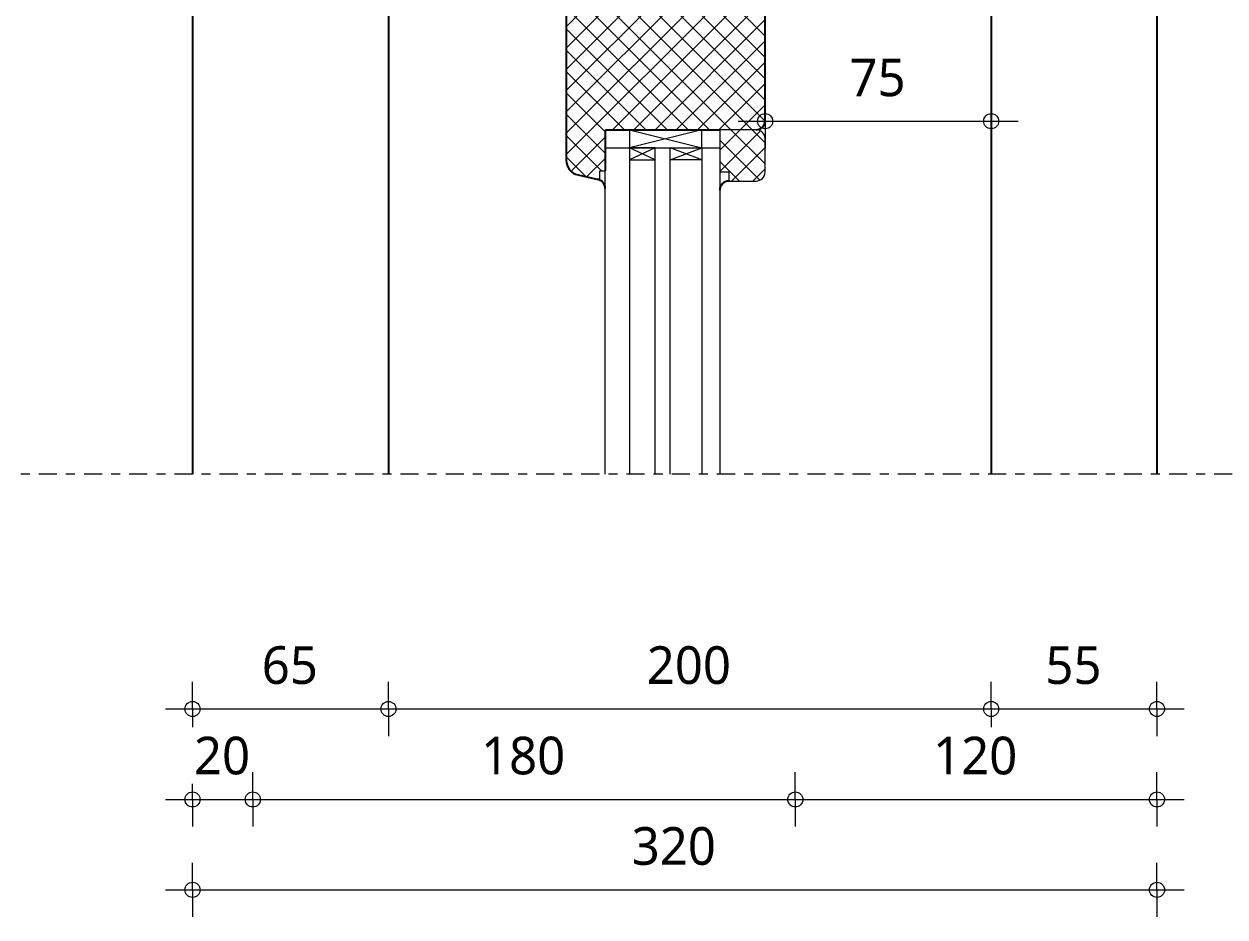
# Model space of a CAD drawing. Header units: millimetres. Extents: x -435 to 27166, y -19117 to 26500.
# Drawn here: x 7358.2 to 7756.7, y -10774.3 to -10478 of the extents above; entities that cross this region are included whole.
import ezdxf

# ---------------------------------------------------------------- set-up
doc = ezdxf.new("R2010")
doc.units = ezdxf.units.MM
doc.linetypes.add('MV_center', pattern=[15, 6, -3, 3, -3])
doc.linetypes.add('MV_stramien', pattern=[16, 8, -4, 0, -4])
for name, color, linetype, lineweight in [('A-ANNO-DIMS', 211, 'Continuous', 13), ('A-ANNO-DIMS-5', 211, 'Continuous', 13), ('A-DETL', 90, 'Continuous', 13), ('A-DETL-GENF', 92, 'Continuous', 18)]:
    doc.layers.add(name, color=color, linetype=linetype, lineweight=lineweight)
doc.styles.add('Segoe UI_3', font='segoeui.ttf', dxfattribs={"height": 12.5})
doc.dimstyles.new('2_5_mm_5', dxfattribs={"dimscale": 304.8, "dimtxt": 13.092049, "dimasz": 0.016404, "dimexe": 0.029528, "dimexo": 0.0625, "dimgap": 0.014764, "dimtad": 1, "dimdec": 0, "dimzin": 0, "dimdsep": 46, "dimtxsty": 'Segoe UI_3', "dimblk1": 'DOTBLANK', "dimblk2": 'DOTBLANK', "dimsah": 1, "dimcen": 0.09, "dimdle": 0.029528, "dimazin": 0, "dimtfac": 1, "dimtdec": 4, "dimtix": 1, "dimtmove": 0, "dimatfit": 3, "dimfxl": 0.029528, "dimfxlon": 1, "dimtvp": 1, "dimtfill": 1, "dimtolj": 1, "dimtzin": 0, "dimarcsym": 2})
pattern_1 = [(45, (0, 0), (-3.535534, 3.535534), []), (135, (0, 0), (-3.535534, -3.535534), [])]

# ---------------------------------------------------------------- blocks, each defined once
blk = doc.blocks.new('31 driedubbel_glas - HR___-V152-Details Appartement')
at = {"layer": 'A-DETL-GENF', "lineweight": 13}
for p, q in [((58.95, 38), (167.21, 38)), ((167.21, 38), (167.21, 30)), ((167.21, 30), (58.95, 30)), ((167.21, 30), (163.21, 30)), ((167.21, 21.5), (163.21, 30)), ((163.21, 21.5), (167.21, 30)), ((163.21, 30), (163.21, 21.5)), ((167.21, 21.5), (167.21, 30)), ((58.95, 21.5), (167.21, 21.5)), ((167.21, 21.5), (167.21, 0)), ((58.95, 16.5), (167.21, 16.5)), ((163.21, 6), (163.21, 16.5)), ((163.21, 16.5), (167.21, 6)), ((163.21, 6), (167.21, 16.5)), ((167.21, 6), (58.95, 6)), ((167.21, 0), (58.95, 0))]:
    blk.add_line(p, q, dxfattribs=at)
blk = doc.blocks.new('33 sparing - Type 1-4933712-Details Appartement')
at = {"layer": 'A-DETL-GENF'}
for p, q in [((0, 0), (0, -6)), ((24, 0), (0, 0)), ((0, -6), (24, 0)), ((24, -6), (0, 0)), ((24, -6), (24, 0)), ((0, -6), (24, -6))]:
    blk.add_line(p, q, dxfattribs=at)
blk = doc.blocks.new('NLRS_00_DI_maskeer - Type 1-4234997-Details Appartement')
at = {"layer": 'A-DETL-GENF', "linetype": 'MV_center'}
blk.add_line((420, 0), (-100, 0), dxfattribs=at)
blk = doc.blocks.new('DIMBLOCK561-Details Appartement')
at = {"layer": 'A-ANNO-DIMS-5'}
for p, q in [((7414.14, -10705.28), (7414.14, -10696.28)), ((7479.14, -10705.28), (7479.14, -10696.28)), ((7405.14, -10705.28), (7479.14, -10705.28)), ((7414.14, -10705.28), (7414.14, -10714.28)), ((7479.14, -10705.28), (7479.14, -10714.28))]:
    blk.add_line(p, q, dxfattribs=at)
for centre in [(7414.14, -10705.28), (7479.14, -10705.28)]:
    blk.add_circle(centre, 2.5, dxfattribs=at)
at = {"layer": 'A-ANNO-DIMS-5', "color": 0, "insert": (7437.12, -10684.47), "char_height": 12.5, "width": 22.8516, "attachment_point": 1, "line_spacing_factor": 1.142579, "style": 'Segoe UI_3', "bg_fill": 3, "box_fill_scale": 1.25, "bg_fill_color": 9, "bg_fill_true_color": 13158600, "bg_fill_transparency": 0}
blk.add_mtext('65', dxfattribs=at)
blk = doc.blocks.new('_DotBlank')
at = {"color": 0, "linetype": 'ByBlock', "lineweight": -2}
blk.add_line((-0.5, 0), (-1, 0), dxfattribs=at)
blk.add_circle((0, 0), 0.5, dxfattribs=at)
blk = doc.blocks.new('DIMBLOCK562-Details Appartement')
at = {"layer": 'A-ANNO-DIMS-5'}
for p, q in [((7479.14, -10705.28), (7479.14, -10696.28)), ((7679.14, -10705.28), (7679.14, -10696.28)), ((7479.14, -10705.28), (7679.14, -10705.28)), ((7479.14, -10705.28), (7479.14, -10714.28)), ((7679.14, -10705.28), (7679.14, -10714.28))]:
    blk.add_line(p, q, dxfattribs=at)
for centre in [(7479.14, -10705.28), (7679.14, -10705.28)]:
    blk.add_circle(centre, 2.5, dxfattribs=at)
at = {"layer": 'A-ANNO-DIMS-5', "color": 0, "insert": (7564.86, -10684.47), "char_height": 12.5, "width": 34.2774, "attachment_point": 1, "line_spacing_factor": 1.142579, "style": 'Segoe UI_3', "bg_fill": 3, "box_fill_scale": 1.25, "bg_fill_color": 9, "bg_fill_true_color": 13158600, "bg_fill_transparency": 0}
blk.add_mtext('200', dxfattribs=at)
blk = doc.blocks.new('DIMBLOCK563-Details Appartement')
at = {"layer": 'A-ANNO-DIMS-5'}
for p, q in [((7679.14, -10705.28), (7679.14, -10696.28)), ((7734.14, -10705.28), (7734.14, -10696.28)), ((7679.14, -10705.28), (7743.14, -10705.28)), ((7679.14, -10705.28), (7679.14, -10714.28)), ((7734.14, -10705.28), (7734.14, -10714.28))]:
    blk.add_line(p, q, dxfattribs=at)
for centre in [(7679.14, -10705.28), (7734.14, -10705.28)]:
    blk.add_circle(centre, 2.5, dxfattribs=at)
at = {"layer": 'A-ANNO-DIMS-5', "color": 0, "insert": (7697.12, -10684.47), "char_height": 12.5, "width": 22.8516, "attachment_point": 1, "line_spacing_factor": 1.142579, "style": 'Segoe UI_3', "bg_fill": 3, "box_fill_scale": 1.25, "bg_fill_color": 9, "bg_fill_true_color": 13158600, "bg_fill_transparency": 0}
blk.add_mtext('55', dxfattribs=at)
blk = doc.blocks.new('DIMBLOCK564-Details Appartement')
at = {"layer": 'A-ANNO-DIMS-5'}
for p, q in [((7414.14, -10735.28), (7414.14, -10726.28)), ((7434.14, -10735.28), (7434.14, -10726.28)), ((7405.14, -10735.28), (7434.14, -10735.28)), ((7414.14, -10735.28), (7414.14, -10744.28)), ((7434.14, -10735.28), (7434.14, -10744.28))]:
    blk.add_line(p, q, dxfattribs=at)
for centre in [(7414.14, -10735.28), (7434.14, -10735.28)]:
    blk.add_circle(centre, 2.5, dxfattribs=at)
at = {"layer": 'A-ANNO-DIMS-5', "color": 0, "insert": (7414.62, -10714.47), "char_height": 12.5, "width": 22.8516, "attachment_point": 1, "line_spacing_factor": 1.142579, "style": 'Segoe UI_3', "bg_fill": 3, "box_fill_scale": 1.25, "bg_fill_color": 9, "bg_fill_true_color": 13158600, "bg_fill_transparency": 0}
blk.add_mtext('20', dxfattribs=at)
blk = doc.blocks.new('DIMBLOCK565-Details Appartement')
at = {"layer": 'A-ANNO-DIMS-5'}
for p, q in [((7434.14, -10735.28), (7434.14, -10726.28)), ((7614.14, -10735.28), (7614.14, -10726.28)), ((7434.14, -10735.28), (7614.14, -10735.28)), ((7434.14, -10735.28), (7434.14, -10744.28)), ((7614.14, -10735.28), (7614.14, -10744.28))]:
    blk.add_line(p, q, dxfattribs=at)
for centre in [(7434.14, -10735.28), (7614.14, -10735.28)]:
    blk.add_circle(centre, 2.5, dxfattribs=at)
at = {"layer": 'A-ANNO-DIMS-5', "color": 0, "insert": (7509.86, -10714.47), "char_height": 12.5, "width": 34.2774, "attachment_point": 1, "line_spacing_factor": 1.142579, "style": 'Segoe UI_3', "bg_fill": 3, "box_fill_scale": 1.25, "bg_fill_color": 9, "bg_fill_true_color": 13158600, "bg_fill_transparency": 0}
blk.add_mtext('180', dxfattribs=at)
blk = doc.blocks.new('DIMBLOCK566-Details Appartement')
at = {"layer": 'A-ANNO-DIMS-5'}
for p, q in [((7614.14, -10735.28), (7614.14, -10726.28)), ((7734.14, -10735.28), (7734.14, -10726.28)), ((7614.14, -10735.28), (7743.14, -10735.28)), ((7614.14, -10735.28), (7614.14, -10744.28)), ((7734.14, -10735.28), (7734.14, -10744.28))]:
    blk.add_line(p, q, dxfattribs=at)
for centre in [(7614.14, -10735.28), (7734.14, -10735.28)]:
    blk.add_circle(centre, 2.5, dxfattribs=at)
at = {"layer": 'A-ANNO-DIMS-5', "color": 0, "insert": (7659.86, -10714.47), "char_height": 12.5, "width": 34.2774, "attachment_point": 1, "line_spacing_factor": 1.142579, "style": 'Segoe UI_3', "bg_fill": 3, "box_fill_scale": 1.25, "bg_fill_color": 9, "bg_fill_true_color": 13158600, "bg_fill_transparency": 0}
blk.add_mtext('120', dxfattribs=at)
blk = doc.blocks.new('DIMBLOCK567-Details Appartement')
at = {"layer": 'A-ANNO-DIMS-5'}
for p, q in [((7414.14, -10765.28), (7414.14, -10756.28)), ((7734.14, -10765.28), (7734.14, -10756.28)), ((7405.14, -10765.28), (7743.14, -10765.28)), ((7414.14, -10765.28), (7414.14, -10774.28)), ((7734.14, -10765.28), (7734.14, -10774.28))]:
    blk.add_line(p, q, dxfattribs=at)
for centre in [(7414.14, -10765.28), (7734.14, -10765.28)]:
    blk.add_circle(centre, 2.5, dxfattribs=at)
at = {"layer": 'A-ANNO-DIMS-5', "color": 0, "insert": (7559.86, -10744.47), "char_height": 12.5, "width": 34.2774, "attachment_point": 1, "line_spacing_factor": 1.142579, "style": 'Segoe UI_3', "bg_fill": 3, "box_fill_scale": 1.25, "bg_fill_color": 9, "bg_fill_true_color": 13158600, "bg_fill_transparency": 0}
blk.add_mtext('320', dxfattribs=at)
blk = doc.blocks.new('DIMBLOCK581-Details Appartement')
at = {"layer": 'A-ANNO-DIMS-5'}
for p, q in [((7604.14, -10510.3), (7604.14, -10501.3)), ((7679.14, -10510.3), (7679.14, -10501.3)), ((7595.14, -10510.3), (7688.14, -10510.3)), ((7604.14, -10510.3), (7604.14, -10519.3)), ((7679.14, -10510.3), (7679.14, -10519.3))]:
    blk.add_line(p, q, dxfattribs=at)
for centre in [(7604.14, -10510.3), (7679.14, -10510.3)]:
    blk.add_circle(centre, 2.5, dxfattribs=at)
at = {"layer": 'A-ANNO-DIMS-5', "color": 0, "insert": (7632.12, -10489.49), "char_height": 12.5, "width": 22.8516, "attachment_point": 1, "line_spacing_factor": 1.142579, "style": 'Segoe UI_3', "bg_fill": 3, "box_fill_scale": 1.25, "bg_fill_color": 9, "bg_fill_true_color": 13158600, "bg_fill_transparency": 0}
blk.add_mtext('75', dxfattribs=at)

msp = doc.modelspace()

# ---------------------------------------------------------------- hatches: boundary and pattern name
at = {"layer": 'A-DETL-GENF', "lineweight": 13}
h = msp.add_hatch(dxfattribs=at)
h.set_pattern_fill('FP_20', color=250, style=0, pattern_type=2)
h.set_pattern_definition(pattern_1)
h.paths.add_polyline_path([(7549.31, -10529.73), (7549.31, -10526.73), (7551.14, -10526.73), (7551.14, -10513.13), (7601.14, -10513.13), (7601.91, -10513.03), (7602.64, -10512.73), (7603.26, -10512.25), (7603.74, -10511.63), (7604.04, -10510.91), (7604.14, -10510.13), (7604.14, -10447.76), (7604.04, -10446.98), (7603.74, -10446.26), (7603.26, -10445.64), (7602.64, -10445.16), (7601.91, -10444.86), (7601.14, -10444.76), (7541.14, -10444.76), (7540.36, -10444.86), (7539.64, -10445.16), (7539.02, -10445.64), (7538.54, -10446.26), (7538.24, -10446.98), (7538.14, -10447.76), (7538.14, -10523.24), (7538.26, -10524.35), (7538.64, -10525.42), (7539.24, -10526.37), (7540.04, -10527.16), (7540.99, -10527.75), (7542.06, -10528.12)])
h = msp.add_hatch(dxfattribs=at)
h.set_pattern_fill('FP_20', color=250, style=0, pattern_type=2)
h.set_pattern_definition(pattern_1)
h.paths.add_polyline_path([(7601.14, -10530.13), (7601.91, -10530.03), (7602.64, -10529.73), (7603.26, -10529.25), (7603.74, -10528.63), (7604.04, -10527.91), (7604.14, -10527.13), (7604.14, -10516.13), (7604.04, -10515.35), (7603.74, -10514.63), (7603.26, -10514.01), (7602.64, -10513.53), (7601.91, -10513.23), (7601.14, -10513.13), (7589.14, -10513.13), (7589.14, -10527.13), (7592.09, -10527.13), (7592.09, -10530.13)])

# ---------------------------------------------------------------- linework, layer by layer
at = {"layer": 'A-DETL', "linetype": 'MV_stramien', "lineweight": 18}
msp.add_line((7414.14, -10319.84), (7414.14, -10627.39), dxfattribs=at)
at = {"layer": 'A-DETL', "lineweight": 25}
for p, q in [((7414.14, -10346.59), (7414.14, -10627.39)), ((7734.14, -10352.76), (7734.14, -10627.39)), ((7479.14, -10438.32), (7479.14, -10627.39)), ((7538.14, -10457.57), (7538.14, -10523.24)), ((7604.14, -10510.13), (7604.14, -10457.57)), ((7679.14, -10461.76), (7679.14, -10627.39)), ((7551.14, -10526.73), (7551.14, -10513.13)), ((7551.14, -10513.13), (7589.14, -10513.13)), ((7542.06, -10528.12), (7549.31, -10529.73))]:
    msp.add_line(p, q, dxfattribs=at)
at = {"layer": 'A-DETL'}
for p, q in [((7589.14, -10513.13), (7589.14, -10527.13)), ((7601.14, -10513.13), (7589.14, -10513.13)), ((7604.14, -10527.13), (7604.14, -10516.13)), ((7592.09, -10530.13), (7601.14, -10530.13))]:
    msp.add_line(p, q, dxfattribs=at)
at = {"layer": 'A-DETL', "lineweight": 18}
for p, q in [((7549.31, -10529.73), (7549.31, -10526.73)), ((7549.31, -10526.73), (7551.14, -10526.73)), ((7589.14, -10527.13), (7592.09, -10527.13)), ((7592.09, -10527.13), (7592.09, -10530.13))]:
    msp.add_line(p, q, dxfattribs=at)
at = {"layer": 'A-DETL', "lineweight": 25}
for centre, radius, start, end in [((7601.14, -10510.13), 3, 270, 0), ((7543.14, -10523.24), 5, 180, 257.5), ((7547.91, -10532.68), 3.19, 1.7818, 80.2182), ((7592.09, -10533.13), 3, 90, 180)]:
    msp.add_arc(centre, radius, start, end, dxfattribs=at)
at = {"layer": 'A-DETL'}
for centre, start, end in [((7601.14, -10516.13), 0, 90), ((7601.14, -10527.13), 270, 0)]:
    msp.add_arc(centre, 3, start, end, dxfattribs=at)

# ---------------------------------------------------------------- block references
at = {"layer": 'A-DETL-GENF', "rotation": 180}
msp.add_blockref('33 sparing - Type 1-4933712-Details Appartement', (7583.1, -10519.13), dxfattribs=at)
at = {"layer": 'A-DETL-GENF', "lineweight": 13, "rotation": 90}
msp.add_blockref('31 driedubbel_glas - HR___-V152-Details Appartement', (7589.1, -10686.34), dxfattribs=at)
at = {"layer": 'A-DETL-GENF', "linetype": 'MV_center'}
msp.add_blockref('NLRS_00_DI_maskeer - Type 1-4234997-Details Appartement', (7414.14, -10627.39), dxfattribs=at)

# ---------------------------------------------------------------- dimensions: what is measured, and where the dimension line sits
at = {"layer": 'A-ANNO-DIMS'}
dim = msp.add_linear_dim(base=(7479.14, -10705.28), p1=(7414.14, -10696.28), p2=(7479.14, -10696.28), dimstyle='2_5_mm_5', override={"dimpost": '<>', "dimfxl": 65.000003}, dxfattribs=at)
dim.commit()
dim.dimension.update_dxf_attribs({"geometry": 'DIMBLOCK561-Details Appartement', "text_midpoint": (7446.64, -10694.31)})

# ---------------------------------------------------------------- next in the draw order: dimensions: what is measured, and where the dimension line sits
for base, p1, p2, override, picture, middle in [((7679.14, -10510.3), (7604.14, -10501.3), (7679.14, -10501.3), {"dimpost": '<>', "dimfxl": 75}, 'DIMBLOCK581-Details Appartement', (7641.64, -10499.44)), ((7679.14, -10705.28), (7479.14, -10696.28), (7679.14, -10696.28), {"dimpost": '<>', "dimfxl": 200}, 'DIMBLOCK562-Details Appartement', (7579.14, -10694.31)), ((7434.14, -10735.28), (7414.14, -10726.28), (7434.14, -10726.28), {"dimpost": '<>', "dimfxl": 20.000066}, 'DIMBLOCK564-Details Appartement', (7424.14, -10724.31))]:
    dim = msp.add_linear_dim(base=base, p1=p1, p2=p2, dimstyle='2_5_mm_5', override=override, dxfattribs=at)
    dim.commit()
    dim.dimension.update_dxf_attribs({"geometry": picture, "text_midpoint": middle})

# ---------------------------------------------------------------- next in the draw order: dimensions: what is measured, and where the dimension line sits
for base, p1, p2, override, picture, middle in [((7734.14, -10705.28), (7679.14, -10696.28), (7734.14, -10696.28), {"dimpost": '<>', "dimfxl": 55.000063}, 'DIMBLOCK563-Details Appartement', (7706.64, -10694.42)), ((7614.14, -10735.28), (7434.14, -10726.28), (7614.14, -10726.28), {"dimpost": '<>', "dimfxl": 180}, 'DIMBLOCK565-Details Appartement', (7524.14, -10724.28))]:
    dim = msp.add_linear_dim(base=base, p1=p1, p2=p2, dimstyle='2_5_mm_5', override=override, dxfattribs=at)
    dim.commit()
    dim.dimension.update_dxf_attribs({"geometry": picture, "text_midpoint": middle})

# ---------------------------------------------------------------- next in the draw order: dimensions: what is measured, and where the dimension line sits
dim = msp.add_linear_dim(base=(7734.14, -10735.28), p1=(7614.14, -10726.28), p2=(7734.14, -10726.28), dimstyle='2_5_mm_5', override={"dimpost": '<>', "dimfxl": 120}, dxfattribs=at)
dim.commit()
dim.dimension.update_dxf_attribs({"geometry": 'DIMBLOCK566-Details Appartement', "text_midpoint": (7674.14, -10724.28)})

# ---------------------------------------------------------------- next in the draw order: dimensions: what is measured, and where the dimension line sits
dim = msp.add_linear_dim(base=(7734.14, -10765.28), p1=(7414.14, -10756.28), p2=(7734.14, -10756.28), dimstyle='2_5_mm_5', override={"dimpost": '<>', "dimfxl": 320.000066}, dxfattribs=at)
dim.commit()
dim.dimension.update_dxf_attribs({"geometry": 'DIMBLOCK567-Details Appartement', "text_midpoint": (7574.14, -10754.31)})

doc.saveas('drawing.dxf')
